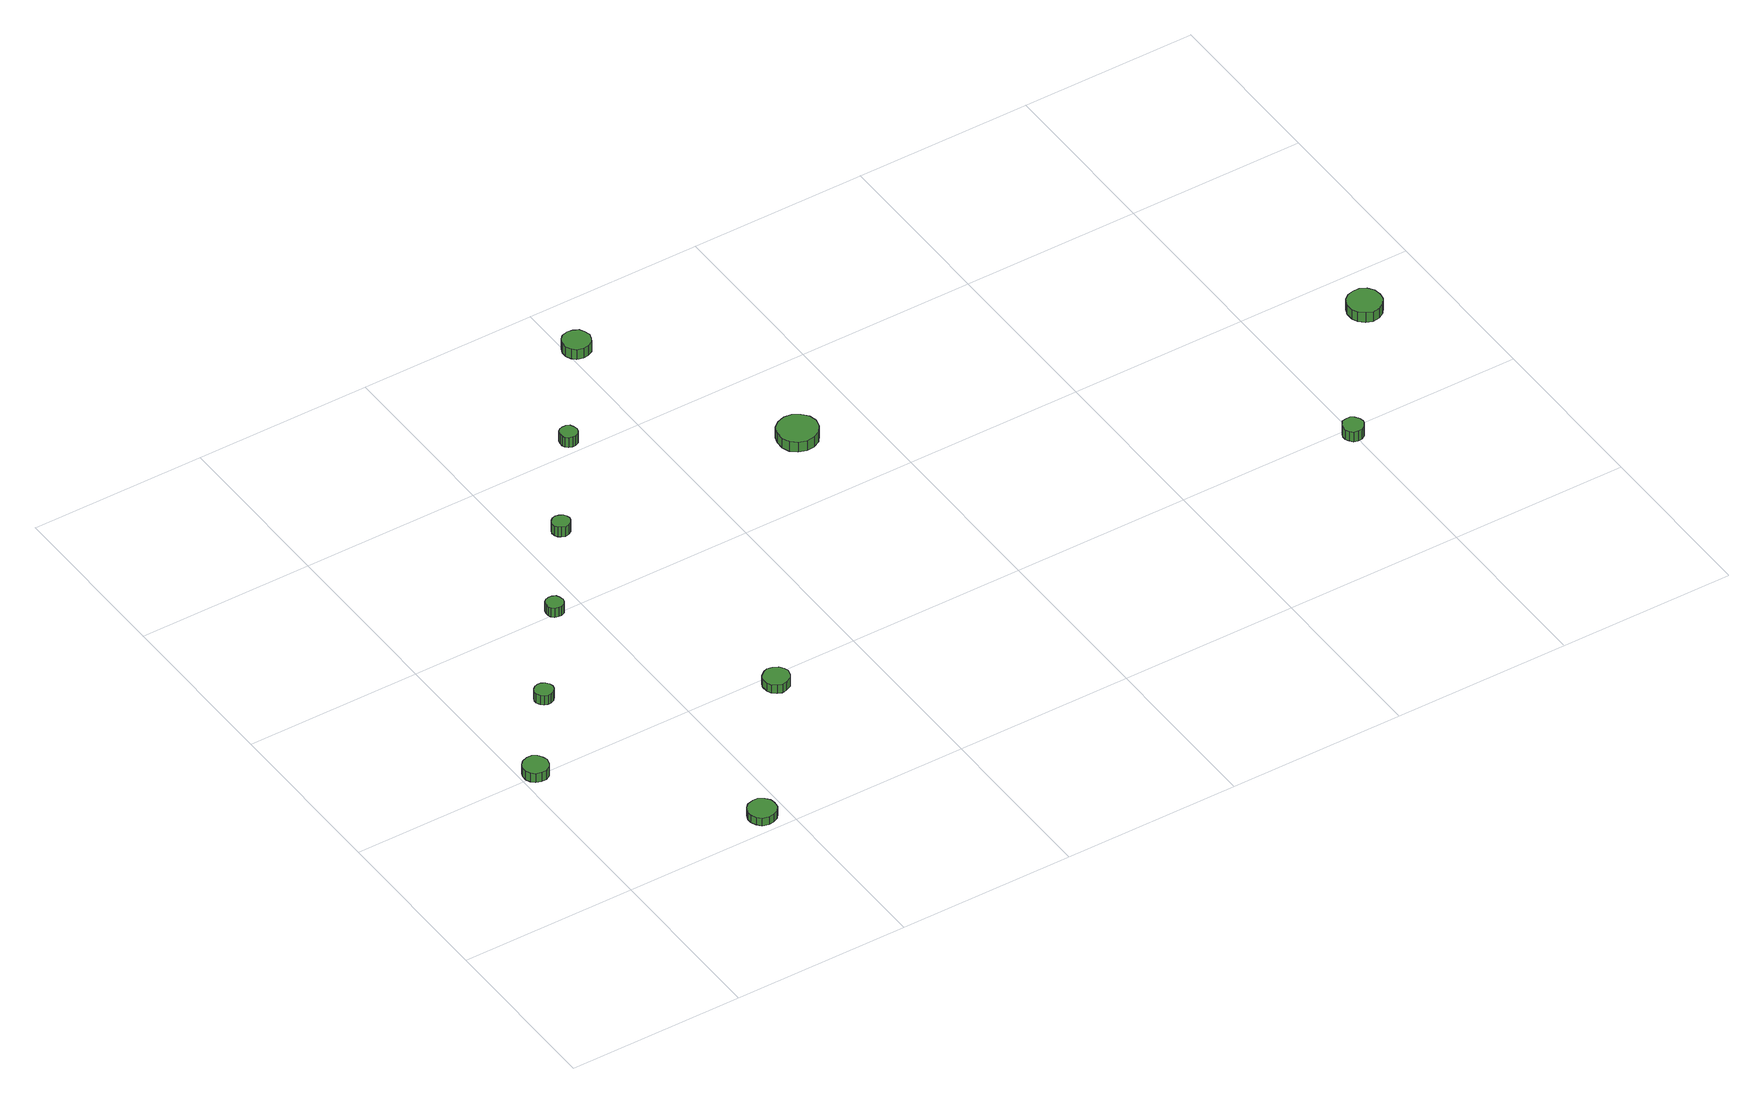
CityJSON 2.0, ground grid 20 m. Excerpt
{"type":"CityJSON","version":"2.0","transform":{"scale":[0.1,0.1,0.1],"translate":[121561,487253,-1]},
"CityObjects":{
"tree1":{"type":"SolitaryVegetationObject","attributes":{"function":"something"},"geometry":[{"type":"MultiSurface","lod":"1","boundaries":[[[0,1,2,3,4,5,6,7,8,9,10,11,12,13,14]],[[15,16,17,18,19,20,21,22,23,24,25,26,27,28,29]],[[0,29,28,1]],[[1,28,27,2]],[[2,27,26,3]],[[3,26,25,4]],[[4,25,24,5]],[[5,24,23,6]],[[6,23,22,7]],[[7,22,21,8]],[[8,21,20,9]],[[9,20,19,10]],[[10,19,18,11]],[[11,18,17,12]],[[12,17,16,13]],[[13,16,15,14]],[[14,15,29,0]]]}]},
"tree2":{"type":"SolitaryVegetationObject","attributes":{"function":"something"},"geometry":[{"type":"MultiSurface","lod":"1","boundaries":[[[30,31,32,33,34,35,36,37,38,39,40,41,42,43,44]],[[45,46,47,48,49,50,51,52,53,54,55,56,57,58,59]],[[30,59,58,31]],[[31,58,57,32]],[[32,57,56,33]],[[33,56,55,34]],[[34,55,54,35]],[[35,54,53,36]],[[36,53,52,37]],[[37,52,51,38]],[[38,51,50,39]],[[39,50,49,40]],[[40,49,48,41]],[[41,48,47,42]],[[42,47,46,43]],[[43,46,45,44]],[[44,45,59,30]]]}]},
"tree3":{"type":"SolitaryVegetationObject","attributes":{"function":"something"},"geometry":[{"type":"MultiSurface","lod":"1","boundaries":[[[60,61,62,63,64,65,66,67,68,69,70,71,72,73,74]],[[75,76,77,78,79,80,81,82,83,84,85,86,87,88,89]],[[60,89,88,61]],[[61,88,87,62]],[[62,87,86,63]],[[63,86,85,64]],[[64,85,84,65]],[[65,84,83,66]],[[66,83,82,67]],[[67,82,81,68]],[[68,81,80,69]],[[69,80,79,70]],[[70,79,78,71]],[[71,78,77,72]],[[72,77,76,73]],[[73,76,75,74]],[[74,75,89,60]]]}]},
"tree4":{"type":"SolitaryVegetationObject","attributes":{"function":"something"},"geometry":[{"type":"MultiSurface","lod":"1","boundaries":[[[90,91,92,93,94,95,96,97,98,99,100,101,102,103,104]],[[105,106,107,108,109,110,111,112,113,114,115,116,117,118,119]],[[90,119,118,91]],[[91,118,117,92]],[[92,117,116,93]],[[93,116,115,94]],[[94,115,114,95]],[[95,114,113,96]],[[96,113,112,97]],[[97,112,111,98]],[[98,111,110,99]],[[99,110,109,100]],[[100,109,108,101]],[[101,108,107,102]],[[102,107,106,103]],[[103,106,105,104]],[[104,105,119,90]]]}]},
"tree5":{"type":"SolitaryVegetationObject","attributes":{"function":"something"},"geometry":[{"type":"MultiSurface","lod":"1","boundaries":[[[120,121,122,123,124,125,126,127,128,129,130,131,132,133,134]],[[135,136,137,138,139,140,141,142,143,144,145,146,147,148,149]],[[120,149,148,121]],[[121,148,147,122]],[[122,147,146,123]],[[123,146,145,124]],[[124,145,144,125]],[[125,144,143,126]],[[126,143,142,127]],[[127,142,141,128]],[[128,141,140,129]],[[129,140,139,130]],[[130,139,138,131]],[[131,138,137,132]],[[132,137,136,133]],[[133,136,135,134]],[[134,135,149,120]]]}]},
"tree6":{"type":"SolitaryVegetationObject","attributes":{"function":"something"},"geometry":[{"type":"MultiSurface","lod":"1","boundaries":[[[150,151,152,153,154,155,156,157,158,159,160,161,162,163,164]],[[165,166,167,168,169,170,171,172,173,174,175,176,177,178,179]],[[150,179,178,151]],[[151,178,177,152]],[[152,177,176,153]],[[153,176,175,154]],[[154,175,174,155]],[[155,174,173,156]],[[156,173,172,157]],[[157,172,171,158]],[[158,171,170,159]],[[159,170,169,160]],[[160,169,168,161]],[[161,168,167,162]],[[162,167,166,163]],[[163,166,165,164]],[[164,165,179,150]]]}]},
"tree7":{"type":"SolitaryVegetationObject","attributes":{"function":"something"},"geometry":[{"type":"MultiSurface","lod":"1","boundaries":[[[180,181,182,183,184,185,186,187,188,189,190,191,192,193,194]],[[195,196,197,198,199,200,201,202,203,204,205,206,207,208,209]],[[180,209,208,181]],[[181,208,207,182]],[[182,207,206,183]],[[183,206,205,184]],[[184,205,204,185]],[[185,204,203,186]],[[186,203,202,187]],[[187,202,201,188]],[[188,201,200,189]],[[189,200,199,190]],[[190,199,198,191]],[[191,198,197,192]],[[192,197,196,193]],[[193,196,195,194]],[[194,195,209,180]]]}]},
"tree8":{"type":"SolitaryVegetationObject","attributes":{"function":"something"},"geometry":[{"type":"MultiSurface","lod":"1","boundaries":[[[210,211,212,213,214,215,216,217,218,219,220,221,222,223,224]],[[225,226,227,228,229,230,231,232,233,234,235,236,237,238,239]],[[210,239,238,211]],[[211,238,237,212]],[[212,237,236,213]],[[213,236,235,214]],[[214,235,234,215]],[[215,234,233,216]],[[216,233,232,217]],[[217,232,231,218]],[[218,231,230,219]],[[219,230,229,220]],[[220,229,228,221]],[[221,228,227,222]],[[222,227,226,223]],[[223,226,225,224]],[[224,225,239,210]]]}]},
"tree9":{"type":"SolitaryVegetationObject","attributes":{"function":"something"},"geometry":[{"type":"MultiSurface","lod":"1","boundaries":[[[240,241,242,243,244,245,246,247,248,249,250,251,252,253,254]],[[255,256,257,258,259,260,261,262,263,264,265,266,267,268,269]],[[240,269,268,241]],[[241,268,267,242]],[[242,267,266,243]],[[243,266,265,244]],[[244,265,264,245]],[[245,264,263,246]],[[246,263,262,247]],[[247,262,261,248]],[[248,261,260,249]],[[249,260,259,250]],[[250,259,258,251]],[[251,258,257,252]],[[252,257,256,253]],[[253,256,255,254]],[[254,255,269,240]]]}]},
"tree10":{"type":"SolitaryVegetationObject","attributes":{"function":"something"},"geometry":[{"type":"MultiSurface","lod":"1","boundaries":[[[270,271,272,273,274,275,276,277,278,279,280,281,282,283,284]],[[285,286,287,288,289,290,291,292,293,294,295,296,297,298,299]],[[270,299,298,271]],[[271,298,297,272]],[[272,297,296,273]],[[273,296,295,274]],[[274,295,294,275]],[[275,294,293,276]],[[276,293,292,277]],[[277,292,291,278]],[[278,291,290,279]],[[279,290,289,280]],[[280,289,288,281]],[[281,288,287,282]],[[282,287,286,283]],[[283,286,285,284]],[[284,285,299,270]]]}]},
"tree11":{"type":"SolitaryVegetationObject","attributes":{"function":"something"},"geometry":[{"type":"MultiSurface","lod":"1","boundaries":[[[300,301,302,303,304,305,306,307,308,309,310,311,312,313,314]],[[315,316,317,318,319,320,321,322,323,324,325,326,327,328,329]],[[300,329,328,301]],[[301,328,327,302]],[[302,327,326,303]],[[303,326,325,304]],[[304,325,324,305]],[[305,324,323,306]],[[306,323,322,307]],[[307,322,321,308]],[[308,321,320,309]],[[309,320,319,310]],[[310,319,318,311]],[[311,318,317,312]],[[312,317,316,313]],[[313,316,315,314]],[[314,315,329,300]]]}]}
},
"vertices":[
[32,204,18],[30,210,18],[27,215,18],[22,218,18],[16,218,18],[10,216,18],[6,212,18],[4,207,18],[4,201,18],[6,196,18],[10,192,18],[16,190,18],[22,190,18],[27,193,18],[30,198,18],[30,198,6],[27,193,6],[22,190,6],[16,190,6],[10,192,6],[6,196,6],[4,201,6],[4,207,6],[6,212,6],[10,216,6],[16,218,6],[22,218,6],[27,215,6],[30,210,6],[32,204,6],
[99,297,18],[98,301,18],[95,305,18],[91,307,18],[87,307,18],[83,306,18],[80,303,18],[78,299,18],[78,295,18],[80,291,18],[83,288,18],[87,287,18],[91,287,18],[95,289,18],[98,293,18],[98,293,6],[95,289,6],[91,287,6],[87,287,6],[83,288,6],[80,291,6],[78,295,6],[78,299,6],[80,303,6],[83,306,6],[87,307,6],[91,307,6],[95,305,6],[98,301,6],[99,297,6],
[190,24,16],[189,30,16],[185,35,16],[179,39,16],[173,39,16],[166,37,16],[162,33,16],[159,27,16],[159,21,16],[162,15,16],[166,10,16],[173,8,16],[179,9,16],[185,12,16],[189,17,16],[189,17,6],[185,12,6],[179,9,6],[173,8,6],[166,10,6],[162,15,6],[159,21,6],[159,27,6],[162,33,6],[166,37,6],[173,39,6],[179,39,6],[185,35,6],[189,30,6],[190,24,6],
[181,404,18],[180,408,18],[178,412,18],[174,414,18],[170,414,18],[166,413,18],[163,410,18],[162,406,18],[162,402,18],[163,399,18],[166,396,18],[170,395,18],[174,395,18],[178,397,18],[180,400,18],[180,400,6],[178,397,6],[174,395,6],[170,395,6],[166,396,6],[163,399,6],[162,402,6],[162,406,6],[163,410,6],[166,413,6],[170,414,6],[174,414,6],[178,412,6],[180,408,6],[181,404,6],
[313,187,17],[311,192,17],[308,197,17],[302,200,17],[296,201,17],[291,199,17],[286,195,17],[284,190,17],[284,183,17],[286,178,17],[291,174,17],[296,172,17],[302,173,17],[308,176,17],[311,181,17],[311,181,6],[308,176,6],[302,173,6],[296,172,6],[291,174,6],[286,178,6],[284,183,6],[284,190,6],[286,195,6],[291,199,6],[296,201,6],[302,200,6],[308,197,6],[311,192,6],[313,187,6],
[255,505,19],[254,509,19],[252,512,19],[248,514,19],[244,515,19],[240,514,19],[237,511,19],[235,507,19],[235,503,19],[237,499,19],[240,497,19],[244,495,19],[248,496,19],[252,498,19],[254,501,19],[254,501,6],[252,498,6],[248,496,6],[244,495,6],[240,497,6],[237,499,6],[235,503,6],[235,507,6],[237,511,6],[240,514,6],[244,515,6],[248,514,6],[252,512,6],[254,509,6],[255,505,6],
[333,611,25],[332,615,25],[330,619,25],[326,621,25],[322,621,25],[318,620,25],[315,617,25],[314,613,25],[314,609,25],[315,606,25],[318,603,25],[322,602,25],[326,602,25],[330,604,25],[332,607,25],[332,607,12],[330,604,12],[326,602,12],[322,602,12],[318,603,12],[315,606,12],[314,609,12],[314,613,12],[315,617,12],[318,620,12],[322,621,12],[326,621,12],[330,619,12],[332,615,12],[333,611,12],
[423,725,26],[421,732,26],[418,737,26],[412,740,26],[406,741,26],[399,739,26],[395,735,26],[392,729,26],[392,722,26],[395,716,26],[399,712,26],[406,710,26],[412,711,26],[418,714,26],[421,719,26],[421,719,13],[418,714,13],[412,711,13],[406,710,13],[399,712,13],[395,716,13],[392,722,13],[392,729,13],[395,735,13],[399,739,13],[406,741,13],[412,740,13],[418,737,13],[421,732,13],[423,725,13],
[544,490,24],[542,499,24],[536,506,24],[528,511,24],[519,512,24],[510,509,24],[503,503,24],[500,495,24],[500,485,24],[503,477,24],[510,471,24],[519,468,24],[528,469,24],[536,473,24],[542,481,24],[542,481,11],[536,473,11],[528,469,11],[519,468,11],[510,471,11],[503,477,11],[500,485,11],[500,495,11],[503,503,11],[510,509,11],[519,512,11],[528,511,11],[536,506,11],[542,499,11],[544,490,11],
[1010,188,22],[1009,193,22],[1006,197,22],[1002,200,22],[997,200,22],[992,199,22],[989,195,22],[987,191,22],[987,186,22],[989,182,22],[992,178,22],[997,177,22],[1002,177,22],[1006,180,22],[1009,184,22],[1009,184,9],[1006,180,9],[1002,177,9],[997,177,9],[992,178,9],[989,182,9],[987,186,9],[987,191,9],[989,195,9],[992,199,9],[997,200,9],[1002,200,9],[1006,197,9],[1009,193,9],[1010,188,9],
[1131,342,23],[1130,350,23],[1125,357,23],[1118,361,23],[1110,361,23],[1103,359,23],[1097,354,23],[1094,346,23],[1094,338,23],[1097,331,23],[1103,326,23],[1110,323,23],[1118,324,23],[1125,328,23],[1130,335,23],[1130,335,10],[1125,328,10],[1118,324,10],[1110,323,10],[1103,326,10],[1097,331,10],[1094,338,10],[1094,346,10],[1097,354,10],[1103,359,10],[1110,361,10],[1118,361,10],[1125,357,10],[1130,350,10],[1131,342,10]
]}
